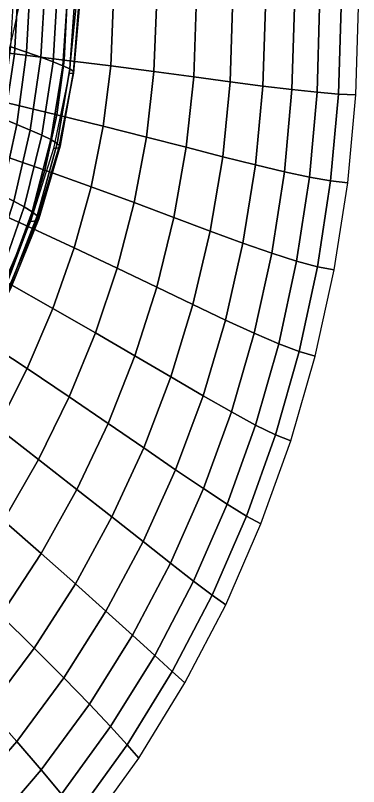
# Model space of a CAD drawing. Extents: x -0.04 to 0.34, y -0.083 to 0.58.
# Drawn here: x 0.2768 to 0.3402, y -0.0023 to 0.1404 of the extents above; entities that cross this region are included whole.
import ezdxf

# ---------------------------------------------------------------- set-up
doc = ezdxf.new("R2010")
doc.units = 0
doc.header["$MEASUREMENT"] = 0
doc.layers.get('0').update_dxf_attribs({"linetype": 'CONTINUOUS'})

msp = doc.modelspace()

# ---------------------------------------------------------------- linework, layer by layer
msp.add_arc((0.08631004326650499, 0.1793837519238337, 0.2056398495302182), 0.1947048049728559, 306.7291163854354, 31.25887344087012)

# ---------------------------------------------------------------- meshes
mesh = msp.add_polymesh((9, 9))
for k, corner in enumerate([(0.2880537775515642, 0.1579041269107129, 0.2056398495302182), (0.2880964389487815, 0.1437437250095868, 0.2056398495302184), (0.2866791292402259, 0.1296543660750483, 0.2056398495302184), (0.2838169501075051, 0.1157861746786027, 0.2056398495302184), (0.279540398567401, 0.1022869188131463, 0.2056398495302184), (0.2738950420208481, 0.08930043539928417, 0.2056398495302184), (0.2669410327243459, 0.07696509767790871, 0.2056398495302184), (0.258752466857198, 0.06541234081923608, 0.2056398495302181), (0.2494165950138254, 0.05476526145819305, 0.2056398495302184), (0.2885502240564275, 0.1579758734919193, 0.1965245237203742), (0.288749148033515, 0.1438308524350229, 0.1965245237203742), (0.2875018919453465, 0.1297563592832063, 0.1965245237203742), (0.2848202417363379, 0.1159014302048314, 0.1965245237203742), (0.2807312670698995, 0.1024127618748459, 0.1965245237203742), (0.2752769987333091, 0.08943314839618077, 0.1965245237203742), (0.2685139466292066, 0.07709995980373174, 0.1965245237203743), (0.2605124634895956, 0.0655436783627309, 0.1965245237203742), (0.2513559610920874, 0.05488650825750191, 0.1965245237203742), (0.2883324675013811, 0.1581812171553725, 0.18740919791053), (0.2886376343794764, 0.1440802171354091, 0.18740919791053), (0.2875291093427603, 0.1300482708789688, 0.1874091979105301), (0.2850161712257557, 0.1162312994695549, 0.1874091979105301), (0.2811230631287746, 0.1027729333962623, 0.1874091979105301), (0.2758886765655251, 0.08981298214591943, 0.1874091979105301), (0.269366079529325, 0.07748594450867363, 0.1874091979105302), (0.2616218935064573, 0.06591957546997496, 0.1874091979105301), (0.2527355260746991, 0.05523352495897221, 0.1874091979105301), (0.2874798637819706, 0.1585053137808228, 0.178293872100686), (0.287846811624307, 0.1444737927468622, 0.178293872100686), (0.2868491753555462, 0.1305089988192689, 0.178293872100686), (0.2844944454801381, 0.1167519365018294, 0.178293872100686), (0.2808045725710954, 0.1033413968818714, 0.178293872100686), (0.2758156620597455, 0.09041247878707342, 0.1782938721006861), (0.2695775182030059, 0.07809514928394345, 0.1782938721006862), (0.2621530420872872, 0.06651285885610725, 0.1782938721006861), (0.2536174900833995, 0.05578122601791952, 0.1782938721006862), (0.2860717687937414, 0.1589333192480205, 0.1691785462908419), (0.2864615934056481, 0.1449935529054986, 0.169178546290842), (0.2855504839067823, 0.1311174410610392, 0.169178546290842), (0.2833447714038645, 0.117439495330711, 0.169178546290842), (0.2798645812239312, 0.1040921158361491, 0.169178546290842), (0.2751435417582198, 0.09120418045821566, 0.1691785462908421), (0.2692283494285538, 0.07889967162075029, 0.1691785462908422), (0.2621781944115893, 0.06729635523626665, 0.1691785462908421), (0.2540640532399275, 0.05650452588965915, 0.1691785462908422), (0.2841875384322391, 0.159450389436716, 0.1600632204809979), (0.2845668933611412, 0.1456214712474352, 0.1600632204809979), (0.2837214289195474, 0.1318524955612125, 0.160063220480998), (0.2816568559013142, 0.1182701299852559, 0.160063220480998), (0.2783918749143514, 0.1049990537635713, 0.160063220480998), (0.2739579022031973, 0.09216062929791935, 0.1600632204809981), (0.2683986599842736, 0.0798716090103031, 0.1600632204809982), (0.2617696356588676, 0.06824289132559236, 0.1600632204809981), (0.2541374156660219, 0.05737833902950651, 0.1600632204809982), (0.2819065285930091, 0.1600416802266597, 0.1509478946711538), (0.2822476251284275, 0.1463395214087885, 0.150947894671154), (0.28145040431692, 0.1326930602767218, 0.150947894671154), (0.2795204058768668, 0.1192199944945201, 0.150947894671154), (0.2764752394694253, 0.1060361741686139, 0.1509478946711542), (0.2723443299369277, 0.09325436744475757, 0.1509478946711543), (0.26716853664847, 0.08098305894381075, 0.1509478946711543), (0.260999651008626, 0.06932529383922315, 0.1509478946711544), (0.2538997774834219, 0.05837757989277692, 0.1509478946711545), (0.2793080951715972, 0.1606923474976019, 0.1418325688613098), (0.2795887023451485, 0.1471296770256751, 0.14183256886131), (0.2788258040219784, 0.1336180331644998, 0.1418325688613101), (0.2770251282349017, 0.1202652428875599, 0.1418325688613101), (0.2742034607162219, 0.1071774405557528, 0.1418325688613103), (0.2703884115016603, 0.09445793703730343, 0.1418325688613103), (0.2656180661994476, 0.08220611891248253, 0.1418325688613104), (0.2599405256403686, 0.07051638949229799, 0.1418325688613104), (0.2534133388138662, 0.05947716293478583, 0.1418325688613106), (0.2764715940635485, 0.1613875471292929, 0.1327172430514659), (0.2766750386489454, 0.1479739117342118, 0.1327172430514659), (0.2759360219578014, 0.1346063121814794, 0.1327172430514661), (0.2742607298797983, 0.1213820291934313, 0.1327172430514661), (0.2716653244818108, 0.1083968164294641, 0.1327172430514663), (0.2681757334396445, 0.09574388021412994, 0.1327172430514663), (0.2638273354155111, 0.08351288640752719, 0.1327172430514665), (0.2586645447335992, 0.07178900499995589, 0.1327172430514665), (0.2527402997790938, 0.06065200261084858, 0.1327172430514668)]):
    mesh.set_mesh_vertex(divmod(k, 9), corner)
mesh = msp.add_polymesh((5, 9))
for k, corner in enumerate([(0.2504791532595421, 0.1136725539734946, 0.1752242869812485), (0.2604913917915484, 0.1095658989693591, 0.1849085311832041), (0.2700475358996742, 0.1054516110564665, 0.195127704515247), (0.2791063895510726, 0.101391410956676, 0.2058534888347391), (0.2876281509385462, 0.09744688480900465, 0.2170561638749819), (0.2955744771284302, 0.09367947716447733, 0.2287046896968611), (0.302908544618316, 0.09015048433327766, 0.2407667927971911), (0.3095951056348294, 0.08692104810076029, 0.2532090556346175), (0.3156005400136189, 0.0840521498279505, 0.2659970093244677), (0.2532902242335469, 0.1212634200177563, 0.175334034133576), (0.2634184456393117, 0.1181032673012103, 0.1850240899759751), (0.2730610352212517, 0.1149230659034568, 0.1952468475716232), (0.2821823300917171, 0.1117744590696066, 0.2059738403345487), (0.2907481288881043, 0.1087090114302744, 0.2171751986331832), (0.2987257595412992, 0.1057782049096267, 0.2288197330239958), (0.3060841427565258, 0.1030334348392252, 0.2408750211601814), (0.3127938510286239, 0.1005260062873277, 0.2533074981330705), (0.3188271630262872, 0.0983071306127894, 0.2660825499943693), (0.2553603324379681, 0.1285714877744313, 0.1754171374685756), (0.2655657877079672, 0.1264104685506442, 0.1851115940329289), (0.2752630277966118, 0.1242257824084281, 0.1953370657241393), (0.2844207965415742, 0.1220556583697385, 0.2060649735511677), (0.2930093502663878, 0.1199382892226921, 0.2172653347795668), (0.3010005279118556, 0.117911829635559, 0.2289068467572596), (0.3083678167303677, 0.1160143943656153, 0.2409569744292665), (0.315086413358934, 0.1142840565672973, 0.2533820412966388), (0.3211332800997109, 0.1127588462038764, 0.2661473235652195), (0.256639336250603, 0.1355213637568762, 0.1754697907266287), (0.266887825957493, 0.1344132930943809, 0.185167035534663), (0.2766136711244911, 0.1332878618776998, 0.1953942268436724), (0.2857885284556463, 0.1321662012056819, 0.2061227144441399), (0.2943855994290148, 0.1310694327951996, 0.217322443941016), (0.3023797019252237, 0.1300186684928077, 0.228962040954671), (0.3097473373242046, 0.1290350098109647, 0.2410088990196029), (0.3164667528820047, 0.1281395474899651, 0.2534292709346249), (0.3225179992127723, 0.1273533610866766, 0.2661883633085827), (0.2570768998333402, 0.1420383348186409, 0.1754881876481172), (0.2673387389743256, 0.1420383348186409, 0.1851864066617749), (0.2770728574524977, 0.1420383348186409, 0.1954141988010997), (0.2862519642602147, 0.1420383348186409, 0.2061428889730098), (0.2948503244452481, 0.1420383348186409, 0.2173423977444139), (0.3028438312624371, 0.1420383348186409, 0.2289813256742485), (0.3102100737604328, 0.1420383348186409, 0.2410270413463469), (0.3169283996140411, 0.1420383348186409, 0.2534457728563309), (0.3229799730259953, 0.1420383348186409, 0.2662027024960228)]):
    mesh.set_mesh_vertex(divmod(k, 9), corner)
mesh = msp.add_polymesh((5, 5))
for k, corner in enumerate([(0.3156005400136189, 0.0840521498279505, 0.2659970093244677), (0.3208929025161174, 0.08160460495122179, 0.2790952292451385), (0.3254419654503964, 0.07963905789482806, 0.2924674332905472), (0.3292192564766381, 0.07821597740895503, 0.3060765824958308), (0.3321980914912211, 0.07739565234488732, 0.3198849837569018), (0.3188271630262872, 0.0983071306127894, 0.2660825499943693), (0.3241581131928138, 0.09642792225213292, 0.279164610198474), (0.3287625364242668, 0.0949393957477811, 0.29251725869597), (0.332618107699825, 0.09389246302485366, 0.3061033234020412), (0.3357043765531856, 0.09333793092329468, 0.3198849837569018), (0.3211332800997109, 0.1127588462038764, 0.2661473235652195), (0.3264871962502388, 0.1114767485666024, 0.279217147220942), (0.3311288043394514, 0.1104757029049994, 0.2925549877601919), (0.335040651139871, 0.1097936011717289, 0.3061235722963393), (0.3382072233409644, 0.1094682868851315, 0.3198849837569018), (0.3225179992127723, 0.1273533610866766, 0.2661883633085827), (0.3278829827147736, 0.1266975185911046, 0.2792504340367041), (0.3325455127934494, 0.126193076071736, 0.2925788924344698), (0.3364913437491122, 0.125861077350548, 0.3061364017484517), (0.3397082112118597, 0.1257225537084892, 0.3198849837569018), (0.3229799730259953, 0.1420383348186409, 0.2662027024960228), (0.3283478275358414, 0.1420383348186409, 0.2792620643699221), (0.3330169135878556, 0.1420383348186409, 0.292587244670061), (0.3369741407246528, 0.1420383348186409, 0.3061408843281055), (0.3402084142881734, 0.1420383348186409, 0.3198849837569018)]):
    mesh.set_mesh_vertex(divmod(k, 5), corner)
mesh = msp.add_polymesh((9, 9))
for k, corner in enumerate([(0.2074395504259877, 0.0523009285267253, 0.173843883493012), (0.2146023148542347, 0.04246340555444905, 0.1834550286799105), (0.2216520300811975, 0.03290085126598608, 0.1936291190200175), (0.2285063812001609, 0.02367530565915898, 0.2043397034960928), (0.2350836010359128, 0.01484797017716022, 0.2155589405579524), (0.2413024955421308, 0.006479164061075293, 0.2272576707382201), (0.2470824675919137, -0.001371717102476522, 0.2394054926939139), (0.2523435390947666, -0.008646240535435501, 0.251970842474886), (0.2570063713780256, -0.01528697302670756, 0.2649210758117178), (0.2143186077172155, 0.05924984562322799, 0.1740297558377057), (0.2220612447285746, 0.0499459683220953, 0.1836507438607308), (0.2296486587652742, 0.04087413306459609, 0.1938309046588513), (0.2370000540891127, 0.03210121098575436, 0.204543535805019), (0.2440352966744539, 0.023693329456284, 0.2157605427784899), (0.2506749448907167, 0.01571583336902482, 0.2274525129049855), (0.2568402782436395, 0.008233248372367497, 0.2395887927537761), (0.2624533240947316, 0.00130924614214023, 0.2521375687872947), (0.2674368822840048, -0.004993388221620654, 0.2650659510503372), (0.2208830673810496, 0.06658194490193758, 0.1742194344420175), (0.2291349990558447, 0.05786624804502716, 0.1838504668609537), (0.237186981909902, 0.049339680521302, 0.1940368224268079), (0.2449614589287313, 0.04107315056056771, 0.204751542154401), (0.2523816511255504, 0.03313691935973595, 0.2159662733721443), (0.2593715936171111, 0.02560056740421701, 0.2276513450137327), (0.2658561694170703, 0.01853296248307346, 0.2397758463984819), (0.2717611408521619, 0.01200222947752816, 0.2523077092904012), (0.2770131785130852, 0.006075721997997663, 0.2652137930173924), (0.2270726020915086, 0.07420565062797846, 0.1744091130463294), (0.2357659561867987, 0.06613092340245408, 0.1840501898611765), (0.2442132457399898, 0.05820349380691092, 0.1942427401947646), (0.2523415423355873, 0.05049722615869201, 0.204959548503783), (0.2600788119009432, 0.0430854344736622, 0.2161720039657986), (0.267353956175424, 0.03604085382255451, 0.2278501771224798), (0.2740968515558884, 0.02943561312785881, 0.2399629000431877), (0.2802383852095772, 0.02334120946894758, 0.2524778497935077), (0.2857104883531585, 0.0178284839593712, 0.2653616349844477), (0.232830302948871, 0.08203195893302095, 0.1745949853910231), (0.2419005317314074, 0.07464971052120517, 0.1842459050419968), (0.2506783652449712, 0.06737508565501149, 0.1944445258335982), (0.2590965511960797, 0.06028352723316366, 0.2051633808127092), (0.2670888456151602, 0.05345002264322729, 0.2163736061863361), (0.2745900596108187, 0.04694908005186993, 0.2280450192892453), (0.2815361031660515, 0.04085470588753171, 0.2401462001030499), (0.2878640258536052, 0.03524038357153292, 0.2526445761059165), (0.2935120543563208, 0.03017905355054684, 0.265506510223067), (0.2381018037259953, 0.08997450584035849, 0.17477324521648), (0.2474881442698587, 0.08333544331704368, 0.1844336045840122), (0.2565367281080151, 0.07676757427172709, 0.1946380472141863), (0.2651866748138677, 0.07034623639315574, 0.2053588650407237), (0.2733782215976189, 0.06414640276704087, 0.2165669516606399), (0.2810527751291983, 0.05824266289816316, 0.2282318815720478), (0.2881529600824411, 0.05270920468690954, 0.240321992993225), (0.2946226642644175, 0.0476197974051018, 0.2528044740369296), (0.3004070802033819, 0.04304777571346086, 0.2656454520048147), (0.2428345477299352, 0.09794946056270049, 0.1749400862630822), (0.2524803494945592, 0.09210394747608519, 0.1846092806678202), (0.2617451934106255, 0.08629753760520598, 0.1948191722074057), (0.270574908177055, 0.08060346396153872, 0.2055418271473707), (0.2789165424402132, 0.0750946800383494, 0.2167479120155935), (0.2867184213608066, 0.06984384526153531, 0.2284067740289057), (0.2939301996018909, 0.06492331117217076, 0.2404865251288693), (0.3005029105894271, 0.06040510837514446, 0.2529541293958493), (0.3063890119072699, 0.05636093428635625, 0.2657754936012545), (0.2469771945628694, 0.10587530629556, 0.175091702271211), (0.2568301395774364, 0.1008737815652305, 0.1847689254740183), (0.266262281407111, 0.09588471396047926, 0.1949837686841335), (0.2752261321398393, 0.09097690809416226, 0.2057080930921946), (0.283675516785322, 0.08621896638135707, 0.2169123588780796), (0.2915656341529752, 0.08167927851479573, 0.2285657067178372), (0.2988531138782429, 0.07742601146960237, 0.2406360429251391), (0.3054960694373866, 0.07352710006220087, 0.2530901279919779), (0.3114541470021062, 0.07005023808688837, 0.2658936682839508), (0.2504791532595421, 0.1136725539734946, 0.1752242869812485), (0.2604913917915484, 0.1095658989693591, 0.1849085311832041), (0.2700475358996742, 0.1054516110564665, 0.195127704515247), (0.2791063895510726, 0.101391410956676, 0.2058534888347391), (0.2876281509385462, 0.09744688480900465, 0.2170561638749819), (0.2955744771284302, 0.09367947716447733, 0.2287046896968611), (0.302908544618316, 0.09015048433327766, 0.2407667927971911), (0.3095951056348294, 0.08692104810076029, 0.2532090556346175), (0.3156005400136189, 0.0840521498279505, 0.2659970093244677)]):
    mesh.set_mesh_vertex(divmod(k, 9), corner)
mesh = msp.add_polymesh((9, 5))
for k, corner in enumerate([(0.2570063713780256, -0.01528697302670756, 0.2649210758117178), (0.260992283775585, -0.02123751520342032, 0.2782225532078084), (0.2642232703718029, -0.0264425332297511, 0.2918407276130902), (0.2666220148536527, -0.03084778785445841, 0.3057402344500857), (0.2681119034294731, -0.03440016073483387, 0.3198849837569018), (0.2674368822840048, -0.004993388221620654, 0.2650659510503372), (0.2717145475869496, -0.01061278659190035, 0.2783400596779085), (0.275210729942794, -0.01548802593029452, 0.2919251139933728), (0.2778506723973322, -0.01955915405100295, 0.30578552396176), (0.2795604667100252, -0.02276721296912076, 0.3198849837569018), (0.2770131785130852, 0.006075721997997663, 0.2652137930173924), (0.2815398876589448, 0.0008199959402219736, 0.2784599724238467), (0.28526983200121, -0.003699214973709841, 0.2920112284223983), (0.2881325548005205, -0.007417021608575824, 0.3058317409037075), (0.2900585972171775, -0.0102693997277139, 0.3198849837569018), (0.2857104883531585, 0.0178284839593712, 0.2653616349844477), (0.2904461666046328, 0.01296759925634894, 0.278579885169785), (0.2943795273229937, 0.00882801875840955, 0.2920973428514239), (0.2974458038590069, 0.005478487542950772, 0.305877957845655), (0.2995813766490987, 0.002987015091146406, 0.3198849837569018), (0.2935120543563208, 0.03017905355054684, 0.265506510223067), (0.2984196266872943, 0.02574309468011404, 0.278697391639885), (0.3025274230138886, 0.02200430700552425, 0.2921817292317064), (0.3057773929991872, 0.01903389598291416, 0.3059232473573293), (0.3081127795842405, 0.01690245817983294, 0.3198849837569018), (0.3004070802033819, 0.04304777571346086, 0.2656454520048147), (0.3054527430787555, 0.03906602476048726, 0.2788100855583086), (0.3097075648867807, 0.03574696639982977, 0.2922626595145031), (0.3131208647460804, 0.03316254656043793, 0.3059666820084573), (0.3156433952581466, 0.03138422380092121, 0.3198849837569018), (0.3063890119072699, 0.05636093428635625, 0.2657754936012545), (0.3115424266993372, 0.05286214170896586, 0.2789155606492176), (0.3159185809628545, 0.04997972826711572, 0.2923384056510707), (0.3194744366281424, 0.04778432672342103, 0.3060073343687655), (0.3221685203321976, 0.04634619620432034, 0.3198849837569018), (0.3114541470021062, 0.07005023808688837, 0.2658936682839508), (0.3166885699970397, 0.06706287005212608, 0.2790114106367735), (0.3211621792351894, 0.06463218353710753, 0.2924072395926664), (0.3248394685187799, 0.06282510218763293, 0.3060442770079811), (0.3276866156057186, 0.06170827936869938, 0.3198849837569018), (0.3156005400136189, 0.0840521498279505, 0.2659970093244677), (0.3208929025161174, 0.08160460495122179, 0.2790952292451385), (0.3254419654503964, 0.07963905789482806, 0.2924674332905472), (0.3292192564766381, 0.07821597740895503, 0.3060765824958308), (0.3321980914912211, 0.07739565234488732, 0.3198849837569018)]):
    mesh.set_mesh_vertex(divmod(k, 5), corner)

doc.saveas('drawing.dxf')
